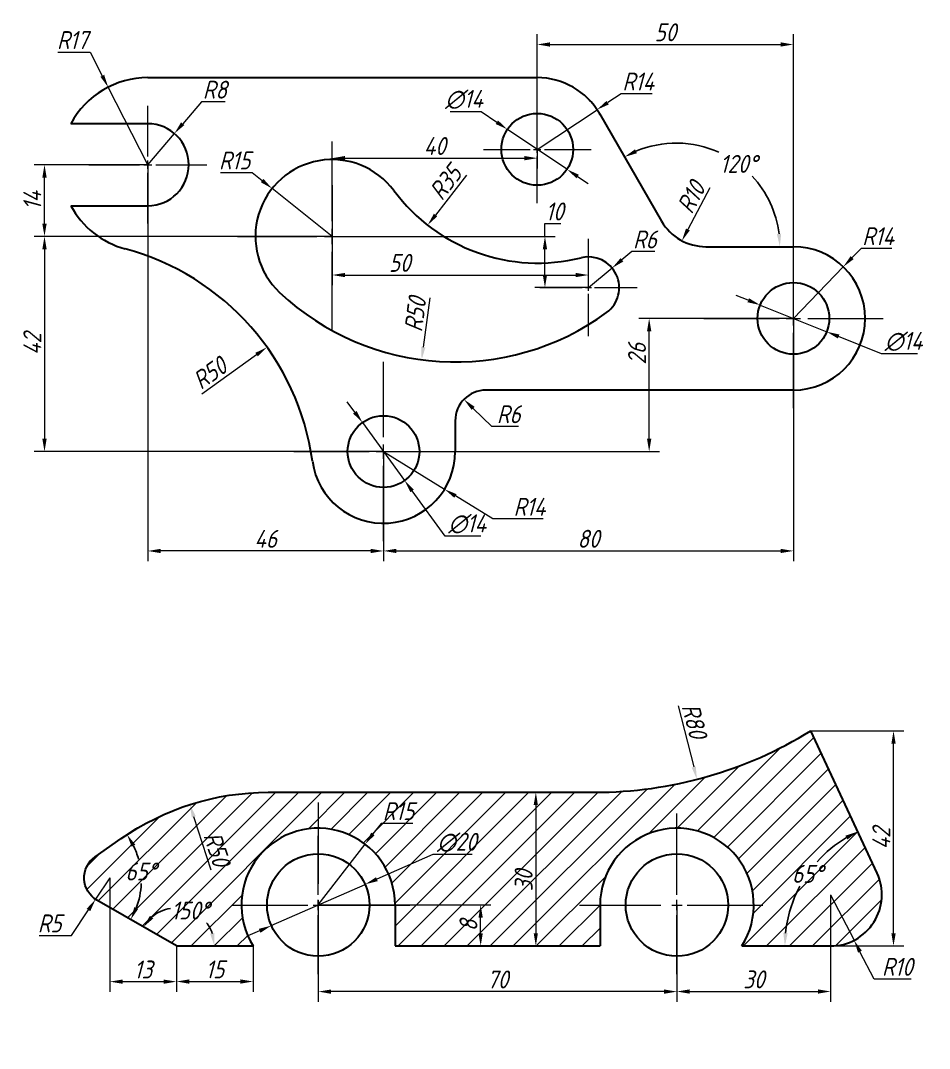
# Model space of a CAD drawing. Header units: millimetres. Extents: x 187 to 475, y 73 to 274.
# Drawn here: x 297.8 to 475.2, y 73.1 to 273.8 of the extents above; entities that cross this region are included whole.
import ezdxf

# ---------------------------------------------------------------- set-up
doc = ezdxf.new("R2010")
doc.units = ezdxf.units.MM
doc.linetypes.add('CENTER', pattern=[50.8, 31.75, -6.35, 6.35, -6.35])
doc.linetypes.add('CENTER2', pattern=[28.575, 19.05, -3.175, 3.175, -3.175])
for name, color, linetype, lineweight in [('中心线', 1, 'CENTER', 15), ('剖面线', 8, 'Continuous', 15), ('标注', 3, 'Continuous', 15), ('粗实线', 2, 'Continuous', 30)]:
    doc.layers.add(name, color=color, linetype=linetype, lineweight=lineweight)
doc.styles.add('GB3.5', font='gbeitc.shx', dxfattribs={"bigfont": 'gbcbig.shx'})
doc.dimstyles.new('参数化', dxfattribs={"dimtxt": 3.5, "dimasz": 2.5, "dimexe": 2, "dimexo": 0, "dimtad": 1, "dimtoh": 1, "dimdec": 3, "dimdsep": 46, "dimtxsty": 'GB3.5', "dimcen": 2.5, "dimclrd": 3, "dimclre": 3, "dimclrt": 256, "dimadec": 3, "dimazin": 2, "dimtfac": 1, "dimtdec": 3, "dimtmove": 0, "dimatfit": 3, "dimfxl": 0, "dimlwd": 15, "dimlwe": 15, "dimarcsym": 0})
doc.dimstyles.new('角度', dxfattribs={"dimtxt": 3.5, "dimasz": 2.5, "dimexe": 2, "dimexo": 0, "dimtad": 1, "dimtih": 1, "dimtoh": 1, "dimdec": 3, "dimdsep": 46, "dimtxsty": 'GB3.5', "dimcen": 2.5, "dimadec": 3, "dimazin": 2, "dimtfac": 1, "dimtdec": 3, "dimtmove": 0, "dimatfit": 3, "dimfxl": 0, "dimarcsym": 0})

# ---------------------------------------------------------------- blocks, each defined once
blk = doc.blocks.new('*D4')
at = {"layer": 'Defpoints', "color": 0, "transparency": 16777216}
for p in [(410.32, 256.4), (398.65, 248.66)]:
    blk.add_point(p, dxfattribs=at)
at = {"layer": '标注', "color": 3, "linetype": 'Continuous', "lineweight": 15, "transparency": 16777216}
for p, q in [((415.04, 259.52), (412.41, 257.78)), ((421.06, 259.52), (415.04, 259.52)), ((398.65, 248.66), (410.32, 256.4))]:
    blk.add_line(p, q, dxfattribs=at)
blk.add_arc((398.65, 248.66), 14, 25.3411, 44.3355, dxfattribs=at)
at = {"layer": '标注', "color": 3, "transparency": 16777216}
blk.add_solid([(412.18, 258.12), (412.64, 257.43), (410.32, 256.4)], dxfattribs=at)
at = {"layer": '标注', "transparency": 16777216, "insert": (418.37, 261.9), "char_height": 3.5, "attachment_point": 5, "style": 'GB3.5'}
blk.add_mtext('R14', dxfattribs=at)
blk = doc.blocks.new('*D5')
at = {"layer": 'Defpoints', "color": 0, "transparency": 16777216}
for p in [(431.56, 239.66), (426.9, 230.81)]:
    blk.add_point(p, dxfattribs=at)
at = {"layer": '标注', "color": 3, "linetype": 'Continuous', "lineweight": 15, "transparency": 16777216}
blk.add_line((432.33, 241.12), (428.07, 233.03), dxfattribs=at)
at = {"layer": '标注', "color": 3, "transparency": 16777216}
blk.add_solid([(427.7, 233.22), (428.43, 232.83), (426.9, 230.81)], dxfattribs=at)
at = {"layer": '标注', "transparency": 16777216, "insert": (428.68, 239.29), "char_height": 3.5, "attachment_point": 5, "rotation": 62.2356, "style": 'GB3.5'}
blk.add_mtext('R10', dxfattribs=at)
blk = doc.blocks.new('*D6')
at = {"layer": 'Defpoints', "color": 0, "transparency": 16777216}
for p in [(327.84, 251.75), (322.65, 245.66)]:
    blk.add_point(p, dxfattribs=at)
at = {"layer": '标注', "color": 3, "linetype": 'Continuous', "lineweight": 15, "transparency": 16777216}
for p, q in [((333.1, 257.93), (329.46, 253.66)), ((337.74, 257.93), (333.1, 257.93)), ((322.65, 245.66), (327.84, 251.75))]:
    blk.add_line(p, q, dxfattribs=at)
at = {"layer": '标注', "color": 3, "transparency": 16777216}
blk.add_solid([(329.14, 253.93), (329.78, 253.39), (327.84, 251.75)], dxfattribs=at)
at = {"layer": '标注', "transparency": 16777216, "insert": (335.74, 260.31), "char_height": 3.5, "attachment_point": 5, "style": 'GB3.5'}
blk.add_mtext('R8', dxfattribs=at)
blk = doc.blocks.new('*D7')
at = {"layer": 'Defpoints', "color": 0, "transparency": 16777216}
for p in [(314.91, 260.8), (322.65, 245.66)]:
    blk.add_point(p, dxfattribs=at)
at = {"layer": '标注', "color": 3, "linetype": 'Continuous', "lineweight": 15, "transparency": 16777216}
for p, q in [((305.1, 267.62), (311.42, 267.62)), ((311.42, 267.62), (313.77, 263.02)), ((322.65, 245.66), (314.91, 260.8))]:
    blk.add_line(p, q, dxfattribs=at)
at = {"layer": '标注', "color": 3, "transparency": 16777216}
blk.add_solid([(314.14, 263.21), (313.4, 262.83), (314.91, 260.8)], dxfattribs=at)
at = {"layer": '标注', "transparency": 16777216, "insert": (307.95, 270), "char_height": 3.5, "attachment_point": 5, "style": 'GB3.5'}
blk.add_mtext('R17', dxfattribs=at)
blk = doc.blocks.new('*D8')
at = {"layer": 'Defpoints', "color": 0, "transparency": 16777216}
for p in [(322.65, 245.66), (368.65, 189.66), (322.65, 170.26)]:
    blk.add_point(p, dxfattribs=at)
at = {"layer": '标注', "color": 3, "linetype": 'Continuous', "lineweight": 15, "transparency": 16777216}
for p, q in [((322.65, 245.66), (322.65, 168.26)), ((368.65, 189.66), (368.65, 168.26)), ((366.15, 170.26), (325.15, 170.26))]:
    blk.add_line(p, q, dxfattribs=at)
at = {"layer": '标注', "color": 3, "transparency": 16777216}
for points in [[(325.15, 170.68), (325.15, 169.84), (322.65, 170.26)], [(366.15, 170.68), (366.15, 169.84), (368.65, 170.26)]]:
    blk.add_solid(points, dxfattribs=at)
at = {"layer": '标注', "transparency": 16777216, "insert": (345.65, 172.63), "char_height": 3.5, "attachment_point": 5, "style": 'GB3.5'}
blk.add_mtext('46', dxfattribs=at)
blk = doc.blocks.new('*D9')
at = {"layer": 'Defpoints', "color": 0, "transparency": 16777216}
for p in [(448.65, 215.66), (368.65, 189.66), (448.65, 170.27)]:
    blk.add_point(p, dxfattribs=at)
at = {"layer": '标注', "color": 3, "linetype": 'Continuous', "lineweight": 15, "transparency": 16777216}
for p, q in [((448.65, 215.66), (448.65, 168.27)), ((368.65, 189.66), (368.65, 168.27)), ((371.15, 170.27), (446.15, 170.27))]:
    blk.add_line(p, q, dxfattribs=at)
at = {"layer": '标注', "color": 3, "transparency": 16777216}
for points in [[(371.15, 170.68), (371.15, 169.85), (368.65, 170.27)], [(446.15, 170.68), (446.15, 169.85), (448.65, 170.27)]]:
    blk.add_solid(points, dxfattribs=at)
at = {"layer": '标注', "transparency": 16777216, "insert": (408.65, 172.64), "char_height": 3.5, "attachment_point": 5, "style": 'GB3.5'}
blk.add_mtext('80', dxfattribs=at)
blk = doc.blocks.new('*D10')
at = {"layer": 'Defpoints', "color": 0, "transparency": 16777216}
for p in [(448.65, 269.13), (398.65, 248.66), (448.65, 215.66)]:
    blk.add_point(p, dxfattribs=at)
at = {"layer": '标注', "color": 3, "linetype": 'Continuous', "lineweight": 15, "transparency": 16777216}
for p, q in [((398.65, 248.66), (398.65, 271.13)), ((448.65, 215.66), (448.65, 271.13)), ((401.15, 269.13), (446.15, 269.13))]:
    blk.add_line(p, q, dxfattribs=at)
at = {"layer": '标注', "color": 3, "transparency": 16777216}
for points in [[(401.15, 269.55), (401.15, 268.71), (398.65, 269.13)], [(446.15, 269.55), (446.15, 268.71), (448.65, 269.13)]]:
    blk.add_solid(points, dxfattribs=at)
at = {"layer": '标注', "transparency": 16777216, "insert": (423.65, 271.51), "char_height": 3.5, "attachment_point": 5, "style": 'GB3.5'}
blk.add_mtext('50', dxfattribs=at)
blk = doc.blocks.new('*D11')
at = {"layer": 'Defpoints', "color": 0, "transparency": 16777216}
for p in [(345.92, 210.04), (305.25, 180.96)]:
    blk.add_point(p, dxfattribs=at)
at = {"layer": '标注', "color": 3, "linetype": 'Continuous', "lineweight": 15, "transparency": 16777216}
blk.add_line((333.18, 200.93), (343.89, 208.59), dxfattribs=at)
at = {"layer": '标注', "color": 3, "transparency": 16777216}
blk.add_solid([(343.64, 208.93), (344.13, 208.25), (345.92, 210.04)], dxfattribs=at)
at = {"layer": '标注', "transparency": 16777216, "insert": (334.74, 204.96), "char_height": 3.5, "attachment_point": 5, "rotation": 35.5591, "style": 'GB3.5'}
blk.add_mtext('R50', dxfattribs=at)
blk = doc.blocks.new('*D12')
at = {"layer": 'Defpoints', "color": 0, "transparency": 16777216}
for p in [(384.35, 199.85), (388.65, 195.66)]:
    blk.add_point(p, dxfattribs=at)
at = {"layer": '标注', "color": 3, "linetype": 'Continuous', "lineweight": 15, "transparency": 16777216}
for p, q in [((389.77, 194.58), (386.14, 198.1)), ((395.02, 194.58), (389.77, 194.58))]:
    blk.add_line(p, q, dxfattribs=at)
at = {"layer": '标注', "color": 3, "transparency": 16777216}
blk.add_solid([(386.43, 198.4), (385.85, 197.8), (384.35, 199.85)], dxfattribs=at)
at = {"layer": '标注', "transparency": 16777216, "insert": (393.09, 196.95), "char_height": 3.5, "attachment_point": 5, "style": 'GB3.5'}
blk.add_mtext('R6', dxfattribs=at)
blk = doc.blocks.new('*D13')
at = {"layer": 'Defpoints', "color": 0, "transparency": 16777216}
for p in [(410.78, 255.66), (429.3, 249.57), (422.9, 234.66), (431.56, 229.66), (448.65, 229.66)]:
    blk.add_point(p, dxfattribs=at)
at = {"layer": '标注', "color": 0, "lineweight": -2, "transparency": 16777216}
for start, end in [(65.6876, 112.9105), (7.0895, 42.9638)]:
    blk.add_arc((425.79, 229.66), 20.22, start, end, dxfattribs=at)
at = {"layer": '标注', "color": 0, "transparency": 16777216}
for points in [[(418.1, 247.91), (417.73, 248.66), (415.68, 247.17)], [(446.27, 232.18), (445.43, 232.13), (446, 229.66)]]:
    blk.add_solid(points, dxfattribs=at)
at = {"layer": '标注', "color": 0, "transparency": 16777216, "insert": (437.94, 245.82), "char_height": 3.5, "attachment_point": 5, "style": 'GB3.5'}
blk.add_mtext('120°', dxfattribs=at)
blk = doc.blocks.new('*D14')
at = {"layer": 'Defpoints', "color": 0, "transparency": 16777216}
for p in [(346.92, 241.01), (358.65, 231.66)]:
    blk.add_point(p, dxfattribs=at)
at = {"layer": '标注', "color": 3, "linetype": 'Continuous', "lineweight": 15, "transparency": 16777216}
for p, q in [((336.84, 244.12), (343.01, 244.12)), ((343.01, 244.12), (344.96, 242.57)), ((358.65, 231.66), (346.92, 241.01))]:
    blk.add_line(p, q, dxfattribs=at)
at = {"layer": '标注', "color": 3, "transparency": 16777216}
blk.add_solid([(345.22, 242.89), (344.7, 242.24), (346.92, 241.01)], dxfattribs=at)
at = {"layer": '标注', "transparency": 16777216, "insert": (339.61, 246.5), "char_height": 3.5, "attachment_point": 5, "style": 'GB3.5'}
blk.add_mtext('R15', dxfattribs=at)
blk = doc.blocks.new('*D15')
at = {"layer": 'Defpoints', "color": 0, "transparency": 16777216}
for p in [(413.27, 225.5), (408.65, 221.66)]:
    blk.add_point(p, dxfattribs=at)
at = {"layer": '标注', "color": 3, "linetype": 'Continuous', "lineweight": 15, "transparency": 16777216}
for p, q in [((417.11, 228.69), (415.19, 227.1)), ((421.6, 228.69), (417.11, 228.69)), ((408.65, 221.66), (413.27, 225.5))]:
    blk.add_line(p, q, dxfattribs=at)
at = {"layer": '标注', "color": 3, "transparency": 16777216}
blk.add_solid([(414.92, 227.42), (415.46, 226.77), (413.27, 225.5)], dxfattribs=at)
at = {"layer": '标注', "transparency": 16777216, "insert": (419.67, 231.07), "char_height": 3.5, "attachment_point": 5, "style": 'GB3.5'}
blk.add_mtext('R6', dxfattribs=at)
blk = doc.blocks.new('*D16')
at = {"layer": 'Defpoints', "color": 0, "transparency": 16777216}
for p in [(398.8, 261.46), (377.27, 233.87)]:
    blk.add_point(p, dxfattribs=at)
at = {"layer": '标注', "color": 3, "linetype": 'Continuous', "lineweight": 15, "transparency": 16777216}
blk.add_line((384.88, 243.62), (378.81, 235.84), dxfattribs=at)
at = {"layer": '标注', "color": 3, "transparency": 16777216}
blk.add_solid([(378.48, 236.09), (379.14, 235.58), (377.27, 233.87)], dxfattribs=at)
at = {"layer": '标注', "transparency": 16777216, "insert": (380.74, 242.18), "char_height": 3.5, "attachment_point": 5, "rotation": 52.0419, "style": 'GB3.5'}
blk.add_mtext('R35', dxfattribs=at)
blk = doc.blocks.new('*D17')
at = {"layer": 'Defpoints', "color": 0, "transparency": 16777216}
for p in [(382.64, 257.15), (376.09, 207.58)]:
    blk.add_point(p, dxfattribs=at)
at = {"layer": '标注', "color": 3, "linetype": 'Continuous', "lineweight": 15, "transparency": 16777216}
blk.add_line((377.69, 219.7), (376.42, 210.06), dxfattribs=at)
at = {"layer": '标注', "color": 3, "transparency": 16777216}
blk.add_solid([(376, 210.11), (376.83, 210), (376.09, 207.58)], dxfattribs=at)
at = {"layer": '标注', "transparency": 16777216, "insert": (374.86, 216.43), "char_height": 3.5, "attachment_point": 5, "rotation": 82.4737, "style": 'GB3.5'}
blk.add_mtext('R50', dxfattribs=at)
blk = doc.blocks.new('*D18')
at = {"layer": 'Defpoints', "color": 0, "transparency": 16777216}
for p in [(358.65, 231.66), (400.16, 221.66), (408.65, 221.66)]:
    blk.add_point(p, dxfattribs=at)
at = {"layer": '标注', "color": 3, "linetype": 'Continuous', "lineweight": 15, "transparency": 16777216}
for p, q in [((400.16, 231.66), (400.16, 234.16)), ((400.16, 234.16), (403.27, 234.16)), ((358.65, 231.66), (402.16, 231.66)), ((400.16, 224.16), (400.16, 229.16)), ((408.65, 221.66), (398.16, 221.66))]:
    blk.add_line(p, q, dxfattribs=at)
at = {"layer": '标注', "color": 3, "transparency": 16777216}
for points in [[(399.74, 229.16), (400.58, 229.16), (400.16, 231.66)], [(399.74, 224.16), (400.58, 224.16), (400.16, 221.66)]]:
    blk.add_solid(points, dxfattribs=at)
at = {"layer": '标注', "transparency": 16777216, "insert": (402.03, 236.54), "char_height": 3.5, "attachment_point": 5, "style": 'GB3.5'}
blk.add_mtext('10', dxfattribs=at)
blk = doc.blocks.new('*D19')
at = {"layer": 'Defpoints', "color": 0, "transparency": 16777216}
for p in [(358.65, 231.66), (408.65, 224.13), (408.65, 221.66)]:
    blk.add_point(p, dxfattribs=at)
at = {"layer": '标注', "color": 3, "linetype": 'Continuous', "lineweight": 15, "transparency": 16777216}
for p, q in [((358.65, 231.66), (358.65, 222.13)), ((408.65, 221.66), (408.65, 226.13)), ((361.15, 224.13), (406.15, 224.13))]:
    blk.add_line(p, q, dxfattribs=at)
at = {"layer": '标注', "color": 3, "transparency": 16777216}
for points in [[(361.15, 224.54), (361.15, 223.71), (358.65, 224.13)], [(406.15, 224.54), (406.15, 223.71), (408.65, 224.13)]]:
    blk.add_solid(points, dxfattribs=at)
at = {"layer": '标注', "transparency": 16777216, "insert": (371.8, 226.5), "char_height": 3.5, "attachment_point": 5, "style": 'GB3.5'}
blk.add_mtext('50', dxfattribs=at)
blk = doc.blocks.new('*D20')
at = {"layer": 'Defpoints', "color": 0, "transparency": 16777216}
for p in [(392.84, 252.56), (404.46, 244.76)]:
    blk.add_point(p, dxfattribs=at)
at = {"layer": '标注', "color": 3, "linetype": 'Continuous', "lineweight": 15, "transparency": 16777216}
for p, q in [((381.67, 256.02), (387.69, 256.02)), ((387.69, 256.02), (390.76, 253.96)), ((404.46, 244.76), (392.84, 252.56)), ((406.54, 243.37), (408.61, 241.97))]:
    blk.add_line(p, q, dxfattribs=at)
at = {"layer": '标注', "color": 3, "transparency": 16777216}
for points in [[(391, 254.3), (390.53, 253.61), (392.84, 252.56)], [(406.77, 243.71), (406.31, 243.02), (404.46, 244.76)]]:
    blk.add_solid(points, dxfattribs=at)
at = {"layer": '标注', "transparency": 16777216, "insert": (384.37, 258.4), "char_height": 3.5, "attachment_point": 5, "style": 'GB3.5'}
blk.add_mtext('∅14', dxfattribs=at)
blk = doc.blocks.new('*D21')
at = {"layer": 'Defpoints', "color": 0, "transparency": 16777216}
for p in [(442.15, 218.27), (455.15, 213.06)]:
    blk.add_point(p, dxfattribs=at)
at = {"layer": '标注', "color": 3, "linetype": 'Continuous', "lineweight": 15, "transparency": 16777216}
for p, q in [((439.83, 219.2), (437.51, 220.13)), ((442.15, 218.27), (455.15, 213.06)), ((465.84, 208.77), (457.47, 212.13)), ((472.86, 208.77), (465.84, 208.77))]:
    blk.add_line(p, q, dxfattribs=at)
at = {"layer": '标注', "color": 3, "transparency": 16777216}
for points in [[(439.99, 219.59), (439.68, 218.81), (442.15, 218.27)], [(457.62, 212.51), (457.31, 211.74), (455.15, 213.06)]]:
    blk.add_solid(points, dxfattribs=at)
at = {"layer": '标注', "transparency": 16777216, "insert": (470.16, 211.15), "char_height": 3.5, "attachment_point": 5, "style": 'GB3.5'}
blk.add_mtext('∅14', dxfattribs=at)
blk = doc.blocks.new('*D22')
at = {"layer": 'Defpoints', "color": 0, "transparency": 16777216}
for p in [(458.38, 225.73), (448.65, 215.66)]:
    blk.add_point(p, dxfattribs=at)
at = {"layer": '标注', "color": 3, "linetype": 'Continuous', "lineweight": 15, "transparency": 16777216}
for p, q in [((461.85, 229.33), (460.12, 227.53)), ((467.87, 229.33), (461.85, 229.33)), ((448.65, 215.66), (458.38, 225.73))]:
    blk.add_line(p, q, dxfattribs=at)
at = {"layer": '标注', "color": 3, "transparency": 16777216}
blk.add_solid([(459.82, 227.82), (460.42, 227.24), (458.38, 225.73)], dxfattribs=at)
at = {"layer": '标注', "transparency": 16777216, "insert": (465.18, 231.7), "char_height": 3.5, "attachment_point": 5, "style": 'GB3.5'}
blk.add_mtext('R14', dxfattribs=at)
blk = doc.blocks.new('*D23')
at = {"layer": 'Defpoints', "color": 0, "transparency": 16777216}
for p in [(368.65, 189.66), (380.57, 182.31)]:
    blk.add_point(p, dxfattribs=at)
at = {"layer": '标注', "color": 3, "linetype": 'Continuous', "lineweight": 15, "transparency": 16777216}
for p, q in [((368.65, 189.66), (380.57, 182.31)), ((389.97, 176.51), (382.69, 181)), ((399.84, 176.51), (389.97, 176.51))]:
    blk.add_line(p, q, dxfattribs=at)
at = {"layer": '标注', "color": 3, "transparency": 16777216}
blk.add_solid([(382.91, 181.35), (382.47, 180.64), (380.57, 182.31)], dxfattribs=at)
at = {"layer": '标注', "transparency": 16777216, "insert": (397.14, 178.88), "char_height": 3.5, "attachment_point": 5, "style": 'GB3.5'}
blk.add_mtext('R14', dxfattribs=at)
blk = doc.blocks.new('*D24')
at = {"layer": 'Defpoints', "color": 0, "transparency": 16777216}
for p in [(364.53, 195.32), (372.77, 184)]:
    blk.add_point(p, dxfattribs=at)
at = {"layer": '标注', "color": 3, "linetype": 'Continuous', "lineweight": 15, "transparency": 16777216}
for p, q in [((363.06, 197.34), (361.59, 199.37)), ((364.53, 195.32), (372.77, 184)), ((380.66, 173.16), (374.24, 181.98)), ((387.68, 173.16), (380.66, 173.16))]:
    blk.add_line(p, q, dxfattribs=at)
at = {"layer": '标注', "color": 3, "transparency": 16777216}
for points in [[(363.4, 197.59), (362.72, 197.1), (364.53, 195.32)], [(374.58, 182.23), (373.9, 181.74), (372.77, 184)]]:
    blk.add_solid(points, dxfattribs=at)
at = {"layer": '标注', "transparency": 16777216, "insert": (384.98, 175.53), "char_height": 3.5, "attachment_point": 5, "style": 'GB3.5'}
blk.add_mtext('∅14', dxfattribs=at)
blk = doc.blocks.new('*D25')
at = {"layer": 'Defpoints', "color": 0, "transparency": 16777216}
for p in [(365.06, 113.03), (355.92, 101.15)]:
    blk.add_point(p, dxfattribs=at)
at = {"layer": '标注', "color": 3, "linetype": 'Continuous', "lineweight": 15, "transparency": 16777216}
for p, q in [((368.18, 117.09), (366.59, 115.02)), ((374.35, 117.09), (368.18, 117.09)), ((355.92, 101.15), (365.06, 113.03))]:
    blk.add_line(p, q, dxfattribs=at)
at = {"layer": '标注', "color": 3, "transparency": 16777216}
blk.add_solid([(366.26, 115.27), (366.92, 114.76), (365.06, 113.03)], dxfattribs=at)
at = {"layer": '标注', "transparency": 16777216, "insert": (371.58, 119.46), "char_height": 3.5, "attachment_point": 5, "style": 'GB3.5'}
blk.add_mtext('R15', dxfattribs=at)
blk = doc.blocks.new('*D26')
at = {"layer": 'Defpoints', "color": 0, "transparency": 16777216}
for p in [(365.07, 105.18), (346.76, 97.12)]:
    blk.add_point(p, dxfattribs=at)
at = {"layer": '标注', "color": 3, "linetype": 'Continuous', "lineweight": 15, "transparency": 16777216}
for p, q in [((378.27, 111), (367.35, 106.19)), ((385.96, 111), (378.27, 111)), ((346.76, 97.12), (365.07, 105.18)), ((344.48, 96.11), (342.19, 95.1))]:
    blk.add_line(p, q, dxfattribs=at)
at = {"layer": '标注', "color": 3, "transparency": 16777216}
for points in [[(367.19, 106.57), (367.52, 105.81), (365.07, 105.18)], [(344.31, 96.49), (344.64, 95.73), (346.76, 97.12)]]:
    blk.add_solid(points, dxfattribs=at)
at = {"layer": '标注', "transparency": 16777216, "insert": (382.97, 113.37), "char_height": 3.5, "attachment_point": 5, "style": 'GB3.5'}
blk.add_mtext('∅20', dxfattribs=at)
blk = doc.blocks.new('*D27')
at = {"layer": 'Defpoints', "color": 0, "transparency": 16777216}
for p in [(330.86, 120.75), (346.15, 73.15)]:
    blk.add_point(p, dxfattribs=at)
at = {"layer": '标注', "color": 3, "linetype": 'Continuous', "lineweight": 15, "transparency": 16777216}
blk.add_line((334.99, 107.92), (331.63, 118.37), dxfattribs=at)
at = {"layer": '标注', "color": 3, "transparency": 16777216}
blk.add_solid([(332.02, 118.5), (331.23, 118.24), (330.86, 120.75)], dxfattribs=at)
at = {"layer": '标注', "transparency": 16777216, "insert": (336.14, 112.08), "char_height": 3.5, "attachment_point": 5, "rotation": 287.8083, "style": 'GB3.5'}
blk.add_mtext('R50', dxfattribs=at)
blk = doc.blocks.new('*D28')
at = {"layer": 'Defpoints', "color": 0, "transparency": 16777216}
for p in [(409.88, 203.15), (429.82, 125.67)]:
    blk.add_point(p, dxfattribs=at)
at = {"layer": '标注', "color": 3, "linetype": 'Continuous', "lineweight": 15, "transparency": 16777216}
blk.add_line((426.13, 140.02), (429.2, 128.09), dxfattribs=at)
at = {"layer": '标注', "color": 3, "transparency": 16777216}
blk.add_solid([(429.6, 128.2), (428.8, 127.99), (429.82, 125.67)], dxfattribs=at)
at = {"layer": '标注', "transparency": 16777216, "insert": (429.33, 137.11), "char_height": 3.5, "attachment_point": 5, "rotation": 284.4325, "style": 'GB3.5'}
blk.add_mtext('R80', dxfattribs=at)
blk = doc.blocks.new('*D29')
at = {"layer": 'Defpoints', "color": 0, "transparency": 16777216}
for p in [(455.92, 103.15), (460.49, 94.26)]:
    blk.add_point(p, dxfattribs=at)
at = {"layer": '标注', "color": 3, "linetype": 'Continuous', "lineweight": 15, "transparency": 16777216}
for p, q in [((455.92, 103.15), (460.49, 94.26)), ((464.39, 86.7), (461.64, 92.03)), ((471.63, 86.7), (464.39, 86.7))]:
    blk.add_line(p, q, dxfattribs=at)
at = {"layer": '标注', "color": 3, "transparency": 16777216}
blk.add_solid([(462.01, 92.23), (461.27, 91.84), (460.49, 94.26)], dxfattribs=at)
at = {"layer": '标注', "transparency": 16777216, "insert": (468.93, 89.08), "char_height": 3.5, "attachment_point": 5, "style": 'GB3.5'}
blk.add_mtext('R10', dxfattribs=at)
blk = doc.blocks.new('*D30')
at = {"layer": 'Defpoints', "color": 0, "transparency": 16777216}
for p in [(315.23, 106.43), (312.46, 102.26)]:
    blk.add_point(p, dxfattribs=at)
at = {"layer": '标注', "color": 3, "linetype": 'Continuous', "lineweight": 15, "transparency": 16777216}
for p, q in [((315.23, 106.43), (312.46, 102.26)), ((307.75, 95.19), (311.07, 100.18)), ((301.46, 95.19), (307.75, 95.19))]:
    blk.add_line(p, q, dxfattribs=at)
at = {"layer": '标注', "color": 3, "transparency": 16777216}
blk.add_solid([(310.72, 100.41), (311.42, 99.95), (312.46, 102.26)], dxfattribs=at)
at = {"layer": '标注', "transparency": 16777216, "insert": (303.5, 97.56), "char_height": 3.5, "attachment_point": 5, "style": 'GB3.5'}
blk.add_mtext('R5', dxfattribs=at)
blk = doc.blocks.new('*D31')
at = {"layer": 'Defpoints', "color": 0, "transparency": 16777216}
for p in [(317.48, 114.1), (312.36, 110.52), (321.23, 103.78), (312.73, 102.1), (328.23, 93.15)]:
    blk.add_point(p, dxfattribs=at)
at = {"layer": '标注', "color": 0, "lineweight": -2, "transparency": 16777216}
blk.add_line((317.48, 114.1), (320.23, 116.04), dxfattribs=at)
for start, end in [(15.1822, 25.726), (339.274, 357.4029)]:
    blk.add_arc((305.93, 106.02), 15.46, start, end, dxfattribs=at)
at = {"layer": '标注', "color": 0, "transparency": 16777216}
for points in [[(319.5, 112.52), (320.22, 112.94), (318.6, 114.89)], [(320.77, 100.37), (320.01, 100.73), (319.32, 98.29)]]:
    blk.add_solid(points, dxfattribs=at)
at = {"layer": '标注', "color": 0, "transparency": 16777216, "insert": (321.3, 107.69), "char_height": 3.5, "attachment_point": 5, "style": 'GB3.5'}
blk.add_mtext('65°', dxfattribs=at)
blk = doc.blocks.new('*D32')
at = {"layer": 'Defpoints', "color": 0, "transparency": 16777216}
for p in [(328.23, 93.15), (343.23, 93.15), (343.23, 86.21)]:
    blk.add_point(p, dxfattribs=at)
at = {"layer": '标注', "color": 3, "linetype": 'Continuous', "lineweight": 15, "transparency": 16777216}
for p, q in [((328.23, 93.15), (328.23, 84.21)), ((343.23, 93.15), (343.23, 84.21)), ((330.73, 86.21), (340.73, 86.21))]:
    blk.add_line(p, q, dxfattribs=at)
at = {"layer": '标注', "color": 3, "transparency": 16777216}
for points in [[(330.73, 86.62), (330.73, 85.79), (328.23, 86.21)], [(340.73, 86.62), (340.73, 85.79), (343.23, 86.21)]]:
    blk.add_solid(points, dxfattribs=at)
at = {"layer": '标注', "transparency": 16777216, "insert": (335.73, 88.58), "char_height": 3.5, "attachment_point": 5, "style": 'GB3.5'}
blk.add_mtext('15', dxfattribs=at)
blk = doc.blocks.new('*D33')
at = {"layer": 'Defpoints', "color": 0, "transparency": 16777216}
for p in [(315.23, 106.43), (328.23, 93.15), (328.23, 86.19)]:
    blk.add_point(p, dxfattribs=at)
at = {"layer": '标注', "color": 3, "linetype": 'Continuous', "lineweight": 15, "transparency": 16777216}
for p, q in [((315.23, 106.43), (315.23, 84.19)), ((328.23, 93.15), (328.23, 84.19)), ((317.73, 86.19), (325.73, 86.19))]:
    blk.add_line(p, q, dxfattribs=at)
at = {"layer": '标注', "color": 3, "transparency": 16777216}
for points in [[(317.73, 86.6), (317.73, 85.77), (315.23, 86.19)], [(325.73, 86.6), (325.73, 85.77), (328.23, 86.19)]]:
    blk.add_solid(points, dxfattribs=at)
at = {"layer": '标注', "transparency": 16777216, "insert": (321.73, 88.56), "char_height": 3.5, "attachment_point": 5, "style": 'GB3.5'}
blk.add_mtext('13', dxfattribs=at)
blk = doc.blocks.new('*D34')
at = {"layer": 'Defpoints', "color": 0, "transparency": 16777216}
for p in [(355.92, 101.15), (387.61, 101.15), (370.92, 93.15)]:
    blk.add_point(p, dxfattribs=at)
at = {"layer": '标注', "color": 3, "linetype": 'Continuous', "lineweight": 15, "transparency": 16777216}
for p, q in [((355.92, 101.15), (389.61, 101.15)), ((387.61, 95.65), (387.61, 98.65)), ((370.92, 93.15), (389.61, 93.15))]:
    blk.add_line(p, q, dxfattribs=at)
at = {"layer": '标注', "color": 3, "transparency": 16777216}
for points in [[(387.19, 98.65), (388.03, 98.65), (387.61, 101.15)], [(387.19, 95.65), (388.03, 95.65), (387.61, 93.15)]]:
    blk.add_solid(points, dxfattribs=at)
at = {"layer": '标注', "transparency": 16777216, "insert": (385.23, 97.15), "char_height": 3.5, "attachment_point": 5, "rotation": 90, "style": 'GB3.5'}
blk.add_mtext('8', dxfattribs=at)
blk = doc.blocks.new('*D35')
at = {"layer": 'Defpoints', "color": 0, "transparency": 16777216}
for p in [(355.92, 101.15), (425.92, 101.15), (355.92, 84.24)]:
    blk.add_point(p, dxfattribs=at)
at = {"layer": '标注', "color": 3, "linetype": 'Continuous', "lineweight": 15, "transparency": 16777216}
for p, q in [((355.92, 101.15), (355.92, 82.24)), ((425.92, 101.15), (425.92, 82.24)), ((423.42, 84.24), (358.42, 84.24))]:
    blk.add_line(p, q, dxfattribs=at)
at = {"layer": '标注', "color": 3, "transparency": 16777216}
for points in [[(358.42, 84.66), (358.42, 83.82), (355.92, 84.24)], [(423.42, 84.66), (423.42, 83.82), (425.92, 84.24)]]:
    blk.add_solid(points, dxfattribs=at)
at = {"layer": '标注', "transparency": 16777216, "insert": (390.92, 86.61), "char_height": 3.5, "attachment_point": 5, "style": 'GB3.5'}
blk.add_mtext('70', dxfattribs=at)
blk = doc.blocks.new('*D36')
at = {"layer": 'Defpoints', "color": 0, "transparency": 16777216}
for p in [(312.73, 102.1), (326.94, 100.46), (328.23, 93.15), (328.23, 93.15), (343.23, 93.15)]:
    blk.add_point(p, dxfattribs=at)
at = {"layer": '标注', "color": 0, "lineweight": -2, "transparency": 16777216}
for start, end in [(98.8274, 130.6136), (19.3864, 37.7289)]:
    blk.add_arc((328.23, 93.15), 7.42, start, end, dxfattribs=at)
at = {"layer": '标注', "color": 0, "transparency": 16777216}
for points in [[(323.71, 98.52), (323.07, 99.05), (321.8, 96.86)], [(335.64, 95.68), (334.82, 95.54), (335.65, 93.15)]]:
    blk.add_solid(points, dxfattribs=at)
at = {"layer": '标注', "color": 0, "transparency": 16777216, "insert": (330.92, 100.07), "char_height": 3.5, "attachment_point": 5, "style": 'GB3.5'}
blk.add_mtext('150°', dxfattribs=at)
blk = doc.blocks.new('*D37')
at = {"layer": 'Defpoints', "color": 0, "transparency": 16777216}
for p in [(378.02, 123.15), (390.92, 93.15), (398.38, 93.15)]:
    blk.add_point(p, dxfattribs=at)
at = {"layer": '标注', "color": 3, "linetype": 'Continuous', "lineweight": 15, "transparency": 16777216}
for p, q in [((378.02, 123.15), (400.38, 123.15)), ((398.38, 120.65), (398.38, 95.65)), ((390.92, 93.15), (400.38, 93.15))]:
    blk.add_line(p, q, dxfattribs=at)
at = {"layer": '标注', "color": 3, "transparency": 16777216}
for points in [[(397.96, 120.65), (398.79, 120.65), (398.38, 123.15)], [(397.96, 95.65), (398.79, 95.65), (398.38, 93.15)]]:
    blk.add_solid(points, dxfattribs=at)
at = {"layer": '标注', "transparency": 16777216, "insert": (396, 105.91), "char_height": 3.5, "attachment_point": 5, "rotation": 90, "style": 'GB3.5'}
blk.add_mtext('30', dxfattribs=at)
blk = doc.blocks.new('*D38')
at = {"layer": 'Defpoints', "color": 0, "transparency": 16777216}
for p in [(455.92, 103.15), (425.92, 101.15), (455.92, 84.26)]:
    blk.add_point(p, dxfattribs=at)
at = {"layer": '标注', "color": 3, "linetype": 'Continuous', "lineweight": 15, "transparency": 16777216}
for p, q in [((455.92, 103.15), (455.92, 82.26)), ((425.92, 101.15), (425.92, 82.26)), ((428.42, 84.26), (453.42, 84.26))]:
    blk.add_line(p, q, dxfattribs=at)
at = {"layer": '标注', "color": 3, "transparency": 16777216}
for points in [[(428.42, 84.68), (428.42, 83.84), (425.92, 84.26)], [(453.42, 84.68), (453.42, 83.84), (455.92, 84.26)]]:
    blk.add_solid(points, dxfattribs=at)
at = {"layer": '标注', "transparency": 16777216, "insert": (440.92, 86.63), "char_height": 3.5, "attachment_point": 5, "style": 'GB3.5'}
blk.add_mtext('30', dxfattribs=at)
blk = doc.blocks.new('*D39')
at = {"layer": 'Defpoints', "color": 0, "transparency": 16777216}
for p in [(452.03, 135.15), (468.19, 135.15), (455.92, 93.15)]:
    blk.add_point(p, dxfattribs=at)
at = {"layer": '标注', "color": 3, "linetype": 'Continuous', "lineweight": 15, "transparency": 16777216}
for p, q in [((452.03, 135.15), (470.19, 135.15)), ((468.19, 95.65), (468.19, 132.65)), ((455.92, 93.15), (470.19, 93.15))]:
    blk.add_line(p, q, dxfattribs=at)
at = {"layer": '标注', "color": 3, "transparency": 16777216}
for points in [[(467.77, 132.65), (468.61, 132.65), (468.19, 135.15)], [(467.77, 95.65), (468.61, 95.65), (468.19, 93.15)]]:
    blk.add_solid(points, dxfattribs=at)
at = {"layer": '标注', "transparency": 16777216, "insert": (465.81, 114.15), "char_height": 3.5, "attachment_point": 5, "rotation": 90, "style": 'GB3.5'}
blk.add_mtext('42', dxfattribs=at)
blk = doc.blocks.new('*D40')
at = {"layer": 'Defpoints', "color": 0, "transparency": 16777216}
for p in [(452.03, 135.15), (464.98, 107.37), (448.72, 102.24), (438.6, 93.15), (455.92, 93.15)]:
    blk.add_point(p, dxfattribs=at)
at = {"layer": '标注', "color": 0, "lineweight": -2, "transparency": 16777216}
for start, end in [(120.8183, 138.0896), (151.6335, 174.1817)]:
    blk.add_arc((471.61, 93.15), 24.63, start, end, dxfattribs=at)
at = {"layer": '标注', "color": 0, "transparency": 16777216}
for points in [[(458.8, 114.67), (459.19, 113.93), (461.2, 115.47)], [(447.53, 95.62), (446.69, 95.67), (446.98, 93.15)]]:
    blk.add_solid(points, dxfattribs=at)
at = {"layer": '标注', "color": 0, "transparency": 16777216, "insert": (451.4, 107.22), "char_height": 3.5, "attachment_point": 5, "style": 'GB3.5'}
blk.add_mtext('65°', dxfattribs=at)
blk = doc.blocks.new('*U41')
at = {"layer": '中心线', "color": 0, "ltscale": 0.5, "transparency": 16777216}
for p, q in [((0, 2), (0, 13.5)), ((-16.77, 0), (-2, 0)), ((2, 0), (18.36, 0)), ((0, -13.5), (0, -2))]:
    blk.add_line(p, q, dxfattribs=at)
at = {"layer": '中心线', "color": 0, "linetype": 'Continuous', "ltscale": 0.5, "transparency": 16777216}
for p, q in [((-1, 0), (1, 0)), ((0, -1), (0, 1))]:
    blk.add_line(p, q, dxfattribs=at)
blk = doc.blocks.new('*U42')
at = {"layer": '中心线', "color": 0, "ltscale": 0.5, "transparency": 16777216}
for p, q in [((0, 2), (0, 18.44)), ((-19.04, 0), (-2, 0)), ((2, 0), (16.77, 0)), ((0, -13.5), (0, -2))]:
    blk.add_line(p, q, dxfattribs=at)
at = {"layer": '中心线', "color": 0, "linetype": 'Continuous', "ltscale": 0.5, "transparency": 16777216}
for p, q in [((-1, 0), (1, 0)), ((0, -1), (0, 1))]:
    blk.add_line(p, q, dxfattribs=at)
blk = doc.blocks.new('*D43')
at = {"layer": 'Defpoints', "color": 0, "transparency": 16777216}
for p in [(302.49, 245.66), (322.65, 245.66), (358.65, 231.66)]:
    blk.add_point(p, dxfattribs=at)
at = {"layer": '标注', "color": 3, "linetype": 'Continuous', "lineweight": 15, "transparency": 16777216}
for p, q in [((322.65, 245.66), (300.49, 245.66)), ((302.49, 234.16), (302.49, 243.16)), ((358.65, 231.66), (300.49, 231.66))]:
    blk.add_line(p, q, dxfattribs=at)
at = {"layer": '标注', "color": 3, "transparency": 16777216}
for points in [[(302.07, 243.16), (302.91, 243.16), (302.49, 245.66)], [(302.07, 234.16), (302.91, 234.16), (302.49, 231.66)]]:
    blk.add_solid(points, dxfattribs=at)
at = {"layer": '标注', "transparency": 16777216, "insert": (300.12, 238.66), "char_height": 3.5, "attachment_point": 5, "rotation": 90, "style": 'GB3.5'}
blk.add_mtext('14', dxfattribs=at)
blk = doc.blocks.new('*D44')
at = {"layer": 'Defpoints', "color": 0, "transparency": 16777216}
for p in [(358.65, 231.66), (302.49, 189.66), (368.65, 189.66)]:
    blk.add_point(p, dxfattribs=at)
at = {"layer": '标注', "color": 3, "linetype": 'Continuous', "lineweight": 15, "transparency": 16777216}
for p, q in [((358.65, 231.66), (300.49, 231.66)), ((302.49, 229.16), (302.49, 192.16)), ((368.65, 189.66), (300.49, 189.66))]:
    blk.add_line(p, q, dxfattribs=at)
at = {"layer": '标注', "color": 3, "transparency": 16777216}
for points in [[(302.07, 229.16), (302.91, 229.16), (302.49, 231.66)], [(302.07, 192.16), (302.91, 192.16), (302.49, 189.66)]]:
    blk.add_solid(points, dxfattribs=at)
at = {"layer": '标注', "transparency": 16777216, "insert": (300.12, 210.66), "char_height": 3.5, "attachment_point": 5, "rotation": 90, "style": 'GB3.5'}
blk.add_mtext('42', dxfattribs=at)
blk = doc.blocks.new('*D45')
at = {"layer": 'Defpoints', "color": 0, "transparency": 16777216}
for p in [(420.5, 215.66), (448.65, 215.66), (368.65, 189.66)]:
    blk.add_point(p, dxfattribs=at)
at = {"layer": '标注', "color": 3, "linetype": 'Continuous', "lineweight": 15, "transparency": 16777216}
for p, q in [((448.65, 215.66), (418.5, 215.66)), ((420.5, 192.16), (420.5, 213.16)), ((368.65, 189.66), (422.5, 189.66))]:
    blk.add_line(p, q, dxfattribs=at)
at = {"layer": '标注', "color": 3, "transparency": 16777216}
for points in [[(420.08, 213.16), (420.92, 213.16), (420.5, 215.66)], [(420.08, 192.16), (420.92, 192.16), (420.5, 189.66)]]:
    blk.add_solid(points, dxfattribs=at)
at = {"layer": '标注', "transparency": 16777216, "insert": (418.13, 208.75), "char_height": 3.5, "attachment_point": 5, "rotation": 90, "style": 'GB3.5'}
blk.add_mtext('26', dxfattribs=at)
blk = doc.blocks.new('*D46')
at = {"layer": 'Defpoints', "color": 0, "transparency": 16777216}
for p in [(398.65, 248.66), (398.65, 246.94), (358.65, 241.66)]:
    blk.add_point(p, dxfattribs=at)
at = {"layer": '标注', "color": 3, "linetype": 'Continuous', "lineweight": 15, "transparency": 16777216}
for p, q in [((358.65, 241.66), (358.65, 248.94)), ((361.15, 246.94), (396.15, 246.94)), ((398.65, 248.66), (398.65, 244.94))]:
    blk.add_line(p, q, dxfattribs=at)
at = {"layer": '标注', "color": 3, "transparency": 16777216}
for points in [[(361.15, 247.36), (361.15, 246.52), (358.65, 246.94)], [(396.15, 247.36), (396.15, 246.52), (398.65, 246.94)]]:
    blk.add_solid(points, dxfattribs=at)
at = {"layer": '标注', "transparency": 16777216, "insert": (378.65, 249.31), "char_height": 3.5, "attachment_point": 5, "style": 'GB3.5'}
blk.add_mtext('40', dxfattribs=at)
blk = doc.blocks.new('*U47')
at = {"layer": '中心线', "color": 0, "linetype": 'CENTER2', "transparency": 16777216}
for p, q in [((0, 3), (0, 18.5)), ((-18.5, 0), (-3, 0)), ((3, 0), (18.5, 0)), ((0, -18.5), (0, -3))]:
    blk.add_line(p, q, dxfattribs=at)
at = {"layer": '中心线', "color": 0, "linetype": 'Continuous', "transparency": 16777216}
for p, q in [((-1.5, 0), (1.5, 0)), ((0, -1.5), (0, 1.5))]:
    blk.add_line(p, q, dxfattribs=at)
blk = doc.blocks.new('*U48')
at = {"layer": '中心线', "color": 0, "linetype": 'CENTER2', "transparency": 16777216}
for p, q in [((0, 1.2), (0, 9.5)), ((-9.5, 0), (-1.2, 0)), ((1.2, 0), (9.5, 0)), ((0, -9.5), (0, -1.2))]:
    blk.add_line(p, q, dxfattribs=at)
at = {"layer": '中心线', "color": 0, "linetype": 'Continuous', "transparency": 16777216}
for p, q in [((-0.6, 0), (0.6, 0)), ((0, -0.6), (0, 0.6))]:
    blk.add_line(p, q, dxfattribs=at)
blk = doc.blocks.new('*U49')
at = {"layer": '中心线', "color": 0, "linetype": 'CENTER2', "transparency": 16777216}
for p, q in [((0, 2.8), (0, 17.5)), ((-17.5, 0), (-2.8, 0)), ((2.8, 0), (17.5, 0)), ((0, -17.5), (0, -2.8))]:
    blk.add_line(p, q, dxfattribs=at)
at = {"layer": '中心线', "color": 0, "linetype": 'Continuous', "transparency": 16777216}
for p, q in [((-1.4, 0), (1.4, 0)), ((0, -1.4), (0, 1.4))]:
    blk.add_line(p, q, dxfattribs=at)
blk = doc.blocks.new('*U50')
at = {"layer": '中心线', "color": 0, "linetype": 'CENTER2', "transparency": 16777216}
for p, q in [((0, 2.8), (0, 17.5)), ((-17.5, 0), (-2.8, 0)), ((2.8, 0), (17.5, 0)), ((0, -17.5), (0, -2.8))]:
    blk.add_line(p, q, dxfattribs=at)
at = {"layer": '中心线', "color": 0, "linetype": 'Continuous', "transparency": 16777216}
for p, q in [((-1.4, 0), (1.4, 0)), ((0, -1.4), (0, 1.4))]:
    blk.add_line(p, q, dxfattribs=at)
blk = doc.blocks.new('*U51')
at = {"layer": '中心线', "color": 0, "linetype": 'CENTER2', "transparency": 16777216}
for p, q in [((0, 1.4), (0, 10.5)), ((-10.5, 0), (-1.4, 0)), ((1.4, 0), (10.5, 0)), ((0, -10.5), (0, -1.4))]:
    blk.add_line(p, q, dxfattribs=at)
at = {"layer": '中心线', "color": 0, "linetype": 'Continuous', "transparency": 16777216}
for p, q in [((-0.7, 0), (0.7, 0)), ((0, -0.7), (0, 0.7))]:
    blk.add_line(p, q, dxfattribs=at)
blk = doc.blocks.new('*U52')
at = {"layer": '中心线', "color": 0, "linetype": 'CENTER2', "transparency": 16777216}
for p, q in [((0, 1.6), (0, 11.5)), ((-11.5, 0), (-1.6, 0)), ((1.6, 0), (11.5, 0)), ((0, -11.5), (0, -1.6))]:
    blk.add_line(p, q, dxfattribs=at)
at = {"layer": '中心线', "color": 0, "linetype": 'Continuous', "transparency": 16777216}
for p, q in [((-0.8, 0), (0.8, 0)), ((0, -0.8), (0, 0.8))]:
    blk.add_line(p, q, dxfattribs=at)

msp = doc.modelspace()

# ---------------------------------------------------------------- hatches: boundary and pattern name
at = {"layer": '剖面线'}
h = msp.add_hatch(dxfattribs=at)
h.set_pattern_fill('ANSI31', color=256)
h.paths.add_polyline_path([(438.6037, 93.1471), (455.9151, 93.1471, 0.54861879), (464.9782, 107.3733), (452.0271, 135.1471, -0.13959913), (409.8845, 123.1471), (346.1543, 123.1471, 0.15391472), (317.4754, 114.1047), (312.3587, 110.5219, 0.54861879), (312.7266, 102.0961), (328.2266, 93.1471), (343.2266, 93.1471, -1.32983091), (370.9151, 101.1471), (370.9151, 93.1471), (410.9151, 93.1471), (410.9151, 101.1471, -1.32983091)])
h.paths.add_polyline_path([(367.9338, 116.9849), (375.2255, 116.9849), (375.2255, 121.3599), (367.9338, 121.3599)], flags=24)
h.paths.add_polyline_path([(379.1026, 110.891), (386.8317, 110.891), (386.8317, 115.266), (379.1026, 115.266)], flags=24)
h.paths.add_polyline_path([(332.5988, 115.006), (334.9626, 107.6472), (339.128, 108.9852), (336.7641, 116.344)], flags=24)
h.paths.add_polyline_path([(317.6915, 105.2155), (324.9102, 105.2155), (324.9102, 109.5905), (317.6915, 109.5905)], flags=24)
h.paths.add_polyline_path([(387.7125, 95.47), (387.7125, 98.8242), (383.3375, 98.8242), (383.3375, 95.47)], flags=24)
h.paths.add_polyline_path([(326.8373, 97.5859), (335.004, 97.5859), (335.004, 101.9609), (326.8373, 101.9609)], flags=24)
h.paths.add_polyline_path([(398.4793, 103.1761), (398.4793, 108.6449), (394.1043, 108.6449), (394.1043, 103.1761)], flags=24)
h.paths.add_polyline_path([(447.7922, 104.7447), (455.011, 104.7447), (455.011, 109.1197), (447.7922, 109.1197)], flags=24)

# ---------------------------------------------------------------- linework, layer by layer
at = {"layer": '中心线', "ltscale": 0.5}
for p, q in [((358.6511, 241.6631), (358.6511, 231.6631)), ((358.6511, 231.6631), (368.6511, 231.6631)), ((355.9151, 121.1471), (355.9151, 101.1471)), ((355.9151, 101.1471), (370.9151, 101.1471))]:
    msp.add_line(p, q, dxfattribs=at)
at = {"layer": '粗实线'}
for p, q in [((322.6511, 262.6631), (398.6511, 262.6631)), ((410.7754, 255.6631), (422.8998, 234.6631)), ((322.6511, 253.6631), (307.6511, 253.6631)), ((307.6511, 237.6631), (322.6511, 237.6631)), ((431.56, 229.6631), (448.6511, 229.6631)), ((448.6511, 201.6631), (388.6511, 201.6631)), ((382.6511, 195.6631), (382.6511, 189.6631)), ((464.9782, 107.3733), (452.0271, 135.1471)), ((370.9151, 101.1471), (370.9151, 93.1471)), ((410.9151, 101.1471), (410.9151, 93.1471)), ((328.2266, 93.1471), (343.2266, 93.1471)), ((370.9151, 93.1471), (410.9151, 93.1471)), ((438.6037, 93.1471), (455.9151, 93.1471))]:
    msp.add_line(p, q, dxfattribs=at)
msp.add_lwpolyline([(328.2266, 93.1471), (312.7266, 102.0961, -0.54861879), (312.3587, 110.5219), (317.4754, 114.1047, -0.15391472), (346.1543, 123.1471), (409.8845, 123.1471, 0.13959913), (452.0271, 135.1471, 0.23232131)], format="xyb", dxfattribs=at)
for centre, radius in [((398.6511, 248.6631), 7), ((448.6511, 215.6631), 7), ((368.6511, 189.6631), 7), ((355.9151, 101.1471), 10), ((425.9151, 101.1471), 10)]:
    msp.add_circle(centre, radius, dxfattribs=at)
for centre, radius, start, end in [((322.6511, 245.6631), 17, 90, 151.927513), ((398.6511, 248.6631), 14, 30, 90), ((322.6511, 245.6631), 8, 270, 450), ((358.6511, 231.6631), 15, 36.582774, 226.736394), ((398.8009, 261.4622), 35, 216.582774, 283.901174), ((322.6511, 245.6631), 17, 208.072487, 254.942357), ((431.56, 239.6631), 10, 210, 270), ((305.2451, 180.9635), 50, 7.812429, 74.942357), ((448.6511, 215.6631), 14, 270, 450), ((408.6511, 221.6631), 6, 306.241794, 463.901174), ((382.6385, 257.1504), 50, 226.736394, 306.241794), ((388.6511, 195.6631), 6, 90, 180), ((368.6511, 189.6631), 14, 187.812429, 360), ((355.9151, 101.1471), 15, 0, 212.230953), ((425.9151, 101.1471), 15, 327.769047, 540), ((455.9151, 103.1471), 10, 270, 385)]:
    msp.add_arc(centre, radius, start, end, dxfattribs=at)

# ---------------------------------------------------------------- block references
at = {"layer": '中心线', "linetype": 'CENTER2'}
for name, p in [('*U51', (398.6511, 248.6631)), ('*U52', (322.6511, 245.6631)), ('*U47', (358.6511, 231.6631)), ('*U49', (448.6511, 215.6631)), ('*U48', (408.6511, 221.6631)), ('*U50', (368.6511, 189.6631))]:
    msp.add_blockref(name, p, dxfattribs=at)
at = {"layer": '中心线', "ltscale": 0.5}
for name, p in [('*U42', (425.9151, 101.1471)), ('*U41', (355.9151, 101.1471))]:
    msp.add_blockref(name, p, dxfattribs=at)

# ---------------------------------------------------------------- dimensions: what is measured, and where the dimension line sits
at = {"layer": '标注'}
for base, p1, p2, picture, middle in [((448.6511, 269.1306), (398.6511, 248.6631), (448.6511, 215.6631), '*D10', (423.6511, 269.1306)), ((398.6511, 246.9395), (358.6511, 241.6631), (398.6511, 248.6631), '*D46', (378.6511, 246.9395)), ((408.6511, 224.1275), (358.6511, 231.6631), (408.6511, 221.6631), '*D19', (371.8048, 224.1275)), ((328.2266, 86.1865), (315.2266, 106.4262), (328.2266, 93.1471), '*D33', (321.7266, 86.1865))]:
    dim = msp.add_linear_dim(base=base, p1=p1, p2=p2, dimstyle='参数化', dxfattribs=at)
    dim.commit()
    dim.dimension.update_dxf_attribs({"geometry": picture, "text_midpoint": middle, "dimtype": 160})
for center, mpoint, picture, middle in [((322.6511, 245.6631), (314.9079, 260.7973), '*D7', (307.9466, 267.6235)), ((398.6511, 248.6631), (410.3219, 256.3955), '*D4', (418.3667, 259.524)), ((322.6511, 245.6631), (327.8391, 251.7528), '*D6', (335.7351, 257.9339)), ((398.8009, 261.4622), (377.273, 233.8661), '*D16', (382.6165, 240.7159)), ((382.6385, 257.1504), (376.0895, 207.5811), '*D17', (377.2178, 216.1215)), ((431.56, 239.6631), (426.9017, 230.8144), '*D5', (430.7788, 238.1791)), ((448.6511, 215.6631), (458.3785, 225.7317), '*D22', (465.1755, 229.3277)), ((305.2451, 180.9635), (345.9209, 210.0407), '*D11', (336.1164, 203.0319)), ((409.8845, 203.1471), (429.8236, 125.6718), '*D28', (427.0323, 136.5173)), ((388.6511, 195.6631), (384.3489, 199.8453), '*D12', (393.0922, 194.5776)), ((368.6511, 189.6631), (380.5652, 182.3109), '*D23', (397.1404, 176.508)), ((346.1543, 73.1471), (330.8626, 120.7514), '*D27', (333.8799, 111.3584)), ((355.9151, 101.1471), (365.0635, 113.0344), '*D25', (371.5797, 117.089)), ((315.2266, 106.4262), (312.4564, 102.2637), '*D30', (303.4998, 95.1876)), ((455.9151, 103.1471), (460.494, 94.257), '*D29', (468.9322, 86.7004))]:
    dim = msp.add_radius_dim(center=center, mpoint=mpoint, dimstyle='参数化', dxfattribs=at)
    dim.commit()
    dim.dimension.update_dxf_attribs({"geometry": picture, "text_midpoint": middle, "dimtype": 164})
for p1, p2, picture, middle in [((404.4628, 244.7613), (392.8393, 252.5648), '*D20', (384.3658, 256.0228)), ((442.1538, 218.268), (455.1483, 213.0582), '*D21', (470.1615, 208.771)), ((364.5326, 195.3233), (372.7696, 184.0029), '*D24', (384.9812, 173.1569)), ((346.7639, 97.1154), (365.0664, 105.1789), '*D26', (382.9672, 110.9952))]:
    dim = msp.add_diameter_dim_2p(p1=p1, p2=p2, dimstyle='参数化', dxfattribs=at)
    dim.commit()
    dim.dimension.update_dxf_attribs({"geometry": picture, "text_midpoint": middle, "dimtype": 163})
for base, line1, line2, picture, middle in [((429.2972, 249.5732), ((431.56, 229.6631), (448.6511, 229.6631)), ((410.7754, 255.6631), (422.8998, 234.6631)), '*D13', (437.9435, 245.8169)), ((448.7226, 102.2405), ((464.9782, 107.3733), (452.0271, 135.1471)), ((438.6037, 93.1471), (455.9151, 93.1471)), '*D40', (451.4016, 107.2239)), ((321.22853, 103.77931), ((328.22657, 93.14712), (312.72657, 102.09605)), ((312.35869, 110.52194), (317.47544, 114.10472)), '*D31', (321.30087, 107.69463)), ((326.9374, 100.4583), ((328.2266, 93.1471), (343.2266, 93.1471)), ((328.2266, 93.1471), (312.7266, 102.0961)), '*D36', (330.9206, 100.0651))]:
    dim = msp.add_angular_dim_2l(base=base, line1=line1, line2=line2, dimstyle='角度', dxfattribs=at)
    dim.commit()
    dim.dimension.update_dxf_attribs({"geometry": picture, "text_midpoint": middle, "dimtype": 162})
for center, mpoint, picture, middle in [((358.6511, 231.6631), (346.9174, 241.0077), '*D14', (339.6104, 246.4975)), ((408.6511, 221.6631), (413.266, 225.4975), '*D15', (419.669, 231.0679))]:
    dim = msp.add_radius_dim(center=center, mpoint=mpoint, dimstyle='参数化', dxfattribs=at)
    dim.commit()
    dim.dimension.update_dxf_attribs({"geometry": picture, "text_midpoint": middle})
for base, p1, p2, picture, middle in [((302.4909, 245.6631), (358.6511, 231.6631), (322.6511, 245.6631), '*D43', (302.4909, 238.6631)), ((400.1616, 221.6631), (358.6511, 231.6631), (408.6511, 221.6631), '*D18', (402.0262, 234.1631)), ((420.5005, 215.6631), (368.6511, 189.6631), (448.6511, 215.6631), '*D45', (420.5005, 208.7488)), ((468.1889, 135.1471), (455.9151, 93.1471), (452.0271, 135.1471), '*D39', (468.1889, 114.1471)), ((398.3751, 93.1471), (378.0194, 123.1471), (390.9151, 93.1471), '*D37', (398.3751, 105.9105))]:
    dim = msp.add_linear_dim(base=base, p1=p1, p2=p2, angle=90, dimstyle='参数化', dxfattribs=at)
    dim.commit()
    dim.dimension.update_dxf_attribs({"geometry": picture, "text_midpoint": middle, "dimtype": 160})
for base, p1, p2, picture, middle in [((322.6511, 170.2591), (368.6511, 189.6631), (322.6511, 245.6631), '*D8', (345.6511, 172.6341)), ((448.6511, 170.2665), (368.6511, 189.6631), (448.6511, 215.6631), '*D9', (408.6511, 172.6415)), ((455.9151, 84.2592), (425.9151, 101.1471), (455.9151, 103.1471), '*D38', (440.9151, 86.6342)), ((355.9151, 84.2386), (425.9151, 101.1471), (355.9151, 101.1471), '*D35', (390.9151, 86.6136))]:
    dim = msp.add_linear_dim(base=base, p1=p1, p2=p2, dimstyle='参数化', dxfattribs=at)
    dim.commit()
    dim.dimension.update_dxf_attribs({"geometry": picture, "text_midpoint": middle})
for base, p1, p2, picture, middle in [((302.4909, 189.6631), (358.6511, 231.6631), (368.6511, 189.6631), '*D44', (300.1159, 210.6631)), ((387.6084, 101.1471), (370.9151, 93.1471), (355.9151, 101.1471), '*D34', (385.2334, 97.1471))]:
    dim = msp.add_linear_dim(base=base, p1=p1, p2=p2, angle=90, dimstyle='参数化', dxfattribs=at)
    dim.commit()
    dim.dimension.update_dxf_attribs({"geometry": picture, "text_midpoint": middle})
dim = msp.add_aligned_dim(p1=(328.2266, 93.1471), p2=(343.2266, 93.1471), distance=-6.9409, dimstyle='参数化', dxfattribs=at)
dim.commit()
dim.dimension.update_dxf_attribs({"geometry": '*D32', "text_midpoint": (335.7266, 88.5813)})

doc.saveas('drawing.dxf')
